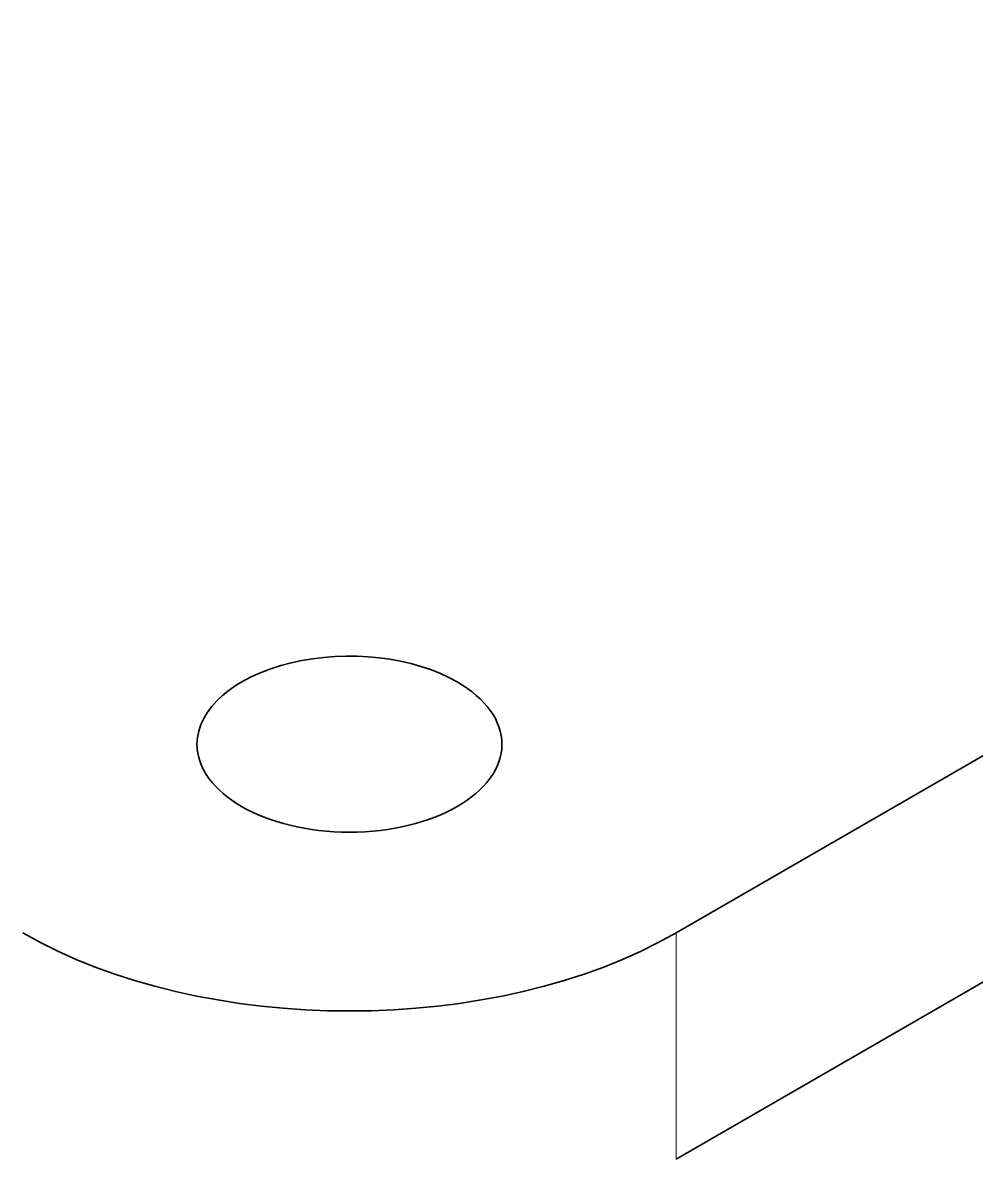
# Model space of a CAD drawing. Extents: x -452 to 1254, y -592 to 756.
# Drawn here: x 618.55 to 628.87, y 501.43 to 513.73 of the extents above; entities that cross this region are included whole.
import ezdxf

# ---------------------------------------------------------------- set-up
doc = ezdxf.new("R2010")
doc.units = 0

msp = doc.modelspace()

# ---------------------------------------------------------------- linework, layer by layer
at = {"color": 7, "lineweight": 35}
for p, q in [((826.701, 619.976), (625.621, 503.882)), ((826.701, 617.526), (625.621, 501.433))]:
    msp.add_line(p, q, dxfattribs=at)
at = {"color": 7, "lineweight": 13, "ltscale": 0.061237}
msp.add_line((625.621, 501.433), (625.621, 503.882), dxfattribs=at)
at = {"color": 7, "lineweight": 35}
for major_axis, start_param, end_param in [((1.65, 0), 0.785398, 3.141593), ((1.65, 0), 0, 0.785398), ((1.65, 0), 3.141593, 6.283185), ((5, 0), 3.926991, 5.497787)]:
    msp.add_ellipse((622.086, 505.924), major_axis=major_axis, ratio=0.57735, start_param=start_param, end_param=end_param, dxfattribs=at)

doc.saveas('drawing.dxf')
